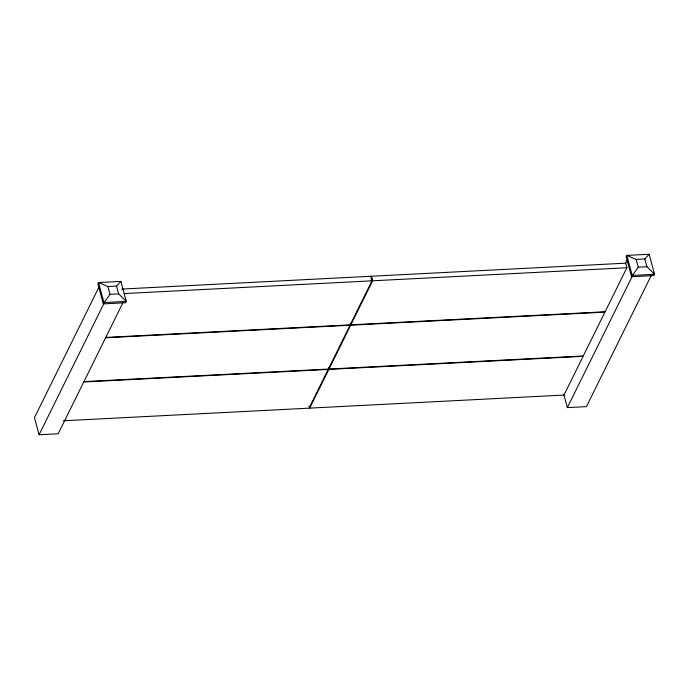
<?xml version="1.0" encoding="UTF-8"?>
<svg xmlns="http://www.w3.org/2000/svg" width="689" height="689" viewBox="0 0 689 689"><rect width="100%" height="100%" fill="white"/><g stroke="black" fill="none" stroke-linecap="round" stroke-linejoin="round"><path stroke-width="1.03" d="M99.052 286.934L34.45 417.637L39.075 434.75L58.169 433.769L122.763 303.065M103.281 303.883L109.99 294.315L118.663 293.876L126.276 301.403L125.622 302.738L103.281 303.883L97.872 283.868L98.527 282.533L120.868 281.388L126.276 301.403L103.936 302.549L98.527 282.533L107.889 286.538L116.562 286.099L120.868 281.388M39.075 434.75L104.151 303.082M371.044 280.44L371.991 278.52L371.354 278.554M370.742 276.272L371.974 280.836L350.219 324.863L105.598 337.429M328.817 369.407L583.092 356.342L563.955 395.064L309.68 408.129L328.817 369.407L328.412 367.883M350.667 325.199L604.942 312.134L583.273 355.98L329.006 369.037L350.667 325.199L350.262 323.675M121.832 289.061L625.646 263.181L626.878 267.745L605.123 311.772L350.856 324.829L372.611 280.802L371.38 276.246M625.423 263.646L627.317 259.796M631.555 276.745L638.255 267.186L646.937 266.738L654.55 274.265L653.895 275.6L631.555 276.745L626.146 256.73L626.801 255.395L649.141 254.25L654.55 274.265L632.209 275.419L626.801 255.395L636.154 259.409L644.835 258.961L649.141 254.25M651.51 274.963L586.442 406.631L567.348 407.612L631.942 276.909M124.141 293.566L371.974 280.836M372.611 280.802L626.878 267.745M105.417 337.799L350.029 325.234L328.369 369.071L83.748 381.637M83.567 382.007L328.188 369.442L309.051 408.164L63.362 420.781M644.835 258.961L646.937 266.738M636.154 259.409L638.255 267.186M563.809 394.53L567.348 407.612M350.443 323.313L350.856 324.829M328.593 367.521L329.006 369.037M309.068 405.847L309.68 408.129M116.562 286.099L118.663 293.876M107.889 286.538L109.99 294.315"/></g></svg>
